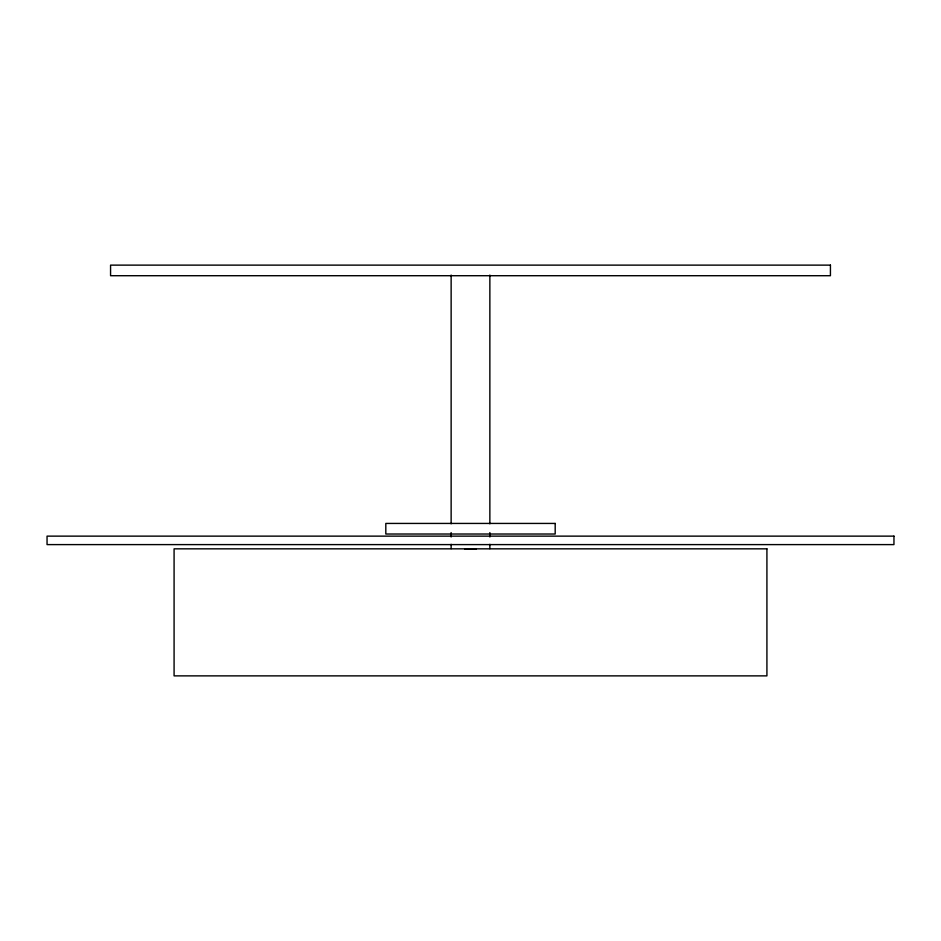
<?xml version="1.0" encoding="UTF-8"?>
<svg xmlns="http://www.w3.org/2000/svg" width="941" height="941" viewBox="0 0 941 941"><rect width="100%" height="100%" fill="white"/><g stroke="black" fill="none" stroke-linecap="round" stroke-linejoin="round"><path stroke-width="1.41" d="M489.861 275.054L489.861 523.808M489.861 532.582L489.861 536.982M489.861 544.298L489.861 548.685M451.139 275.054L451.139 523.808M451.139 532.582L451.139 536.982M451.139 544.298L451.139 548.685M464.783 548.979A19.361 4.293 0 0 1 476.217 548.979M830.433 265.127L110.567 265.127L110.567 275.713L830.433 275.713L830.433 265.127M555.19 523.431L385.81 523.431L385.81 534.018L555.19 534.018L555.19 523.431M893.95 536.135L47.05 536.135L47.05 544.604L893.95 544.604L893.95 536.135M766.915 548.838L174.085 548.838L174.085 675.873L766.915 675.873L766.915 548.838"/></g></svg>
